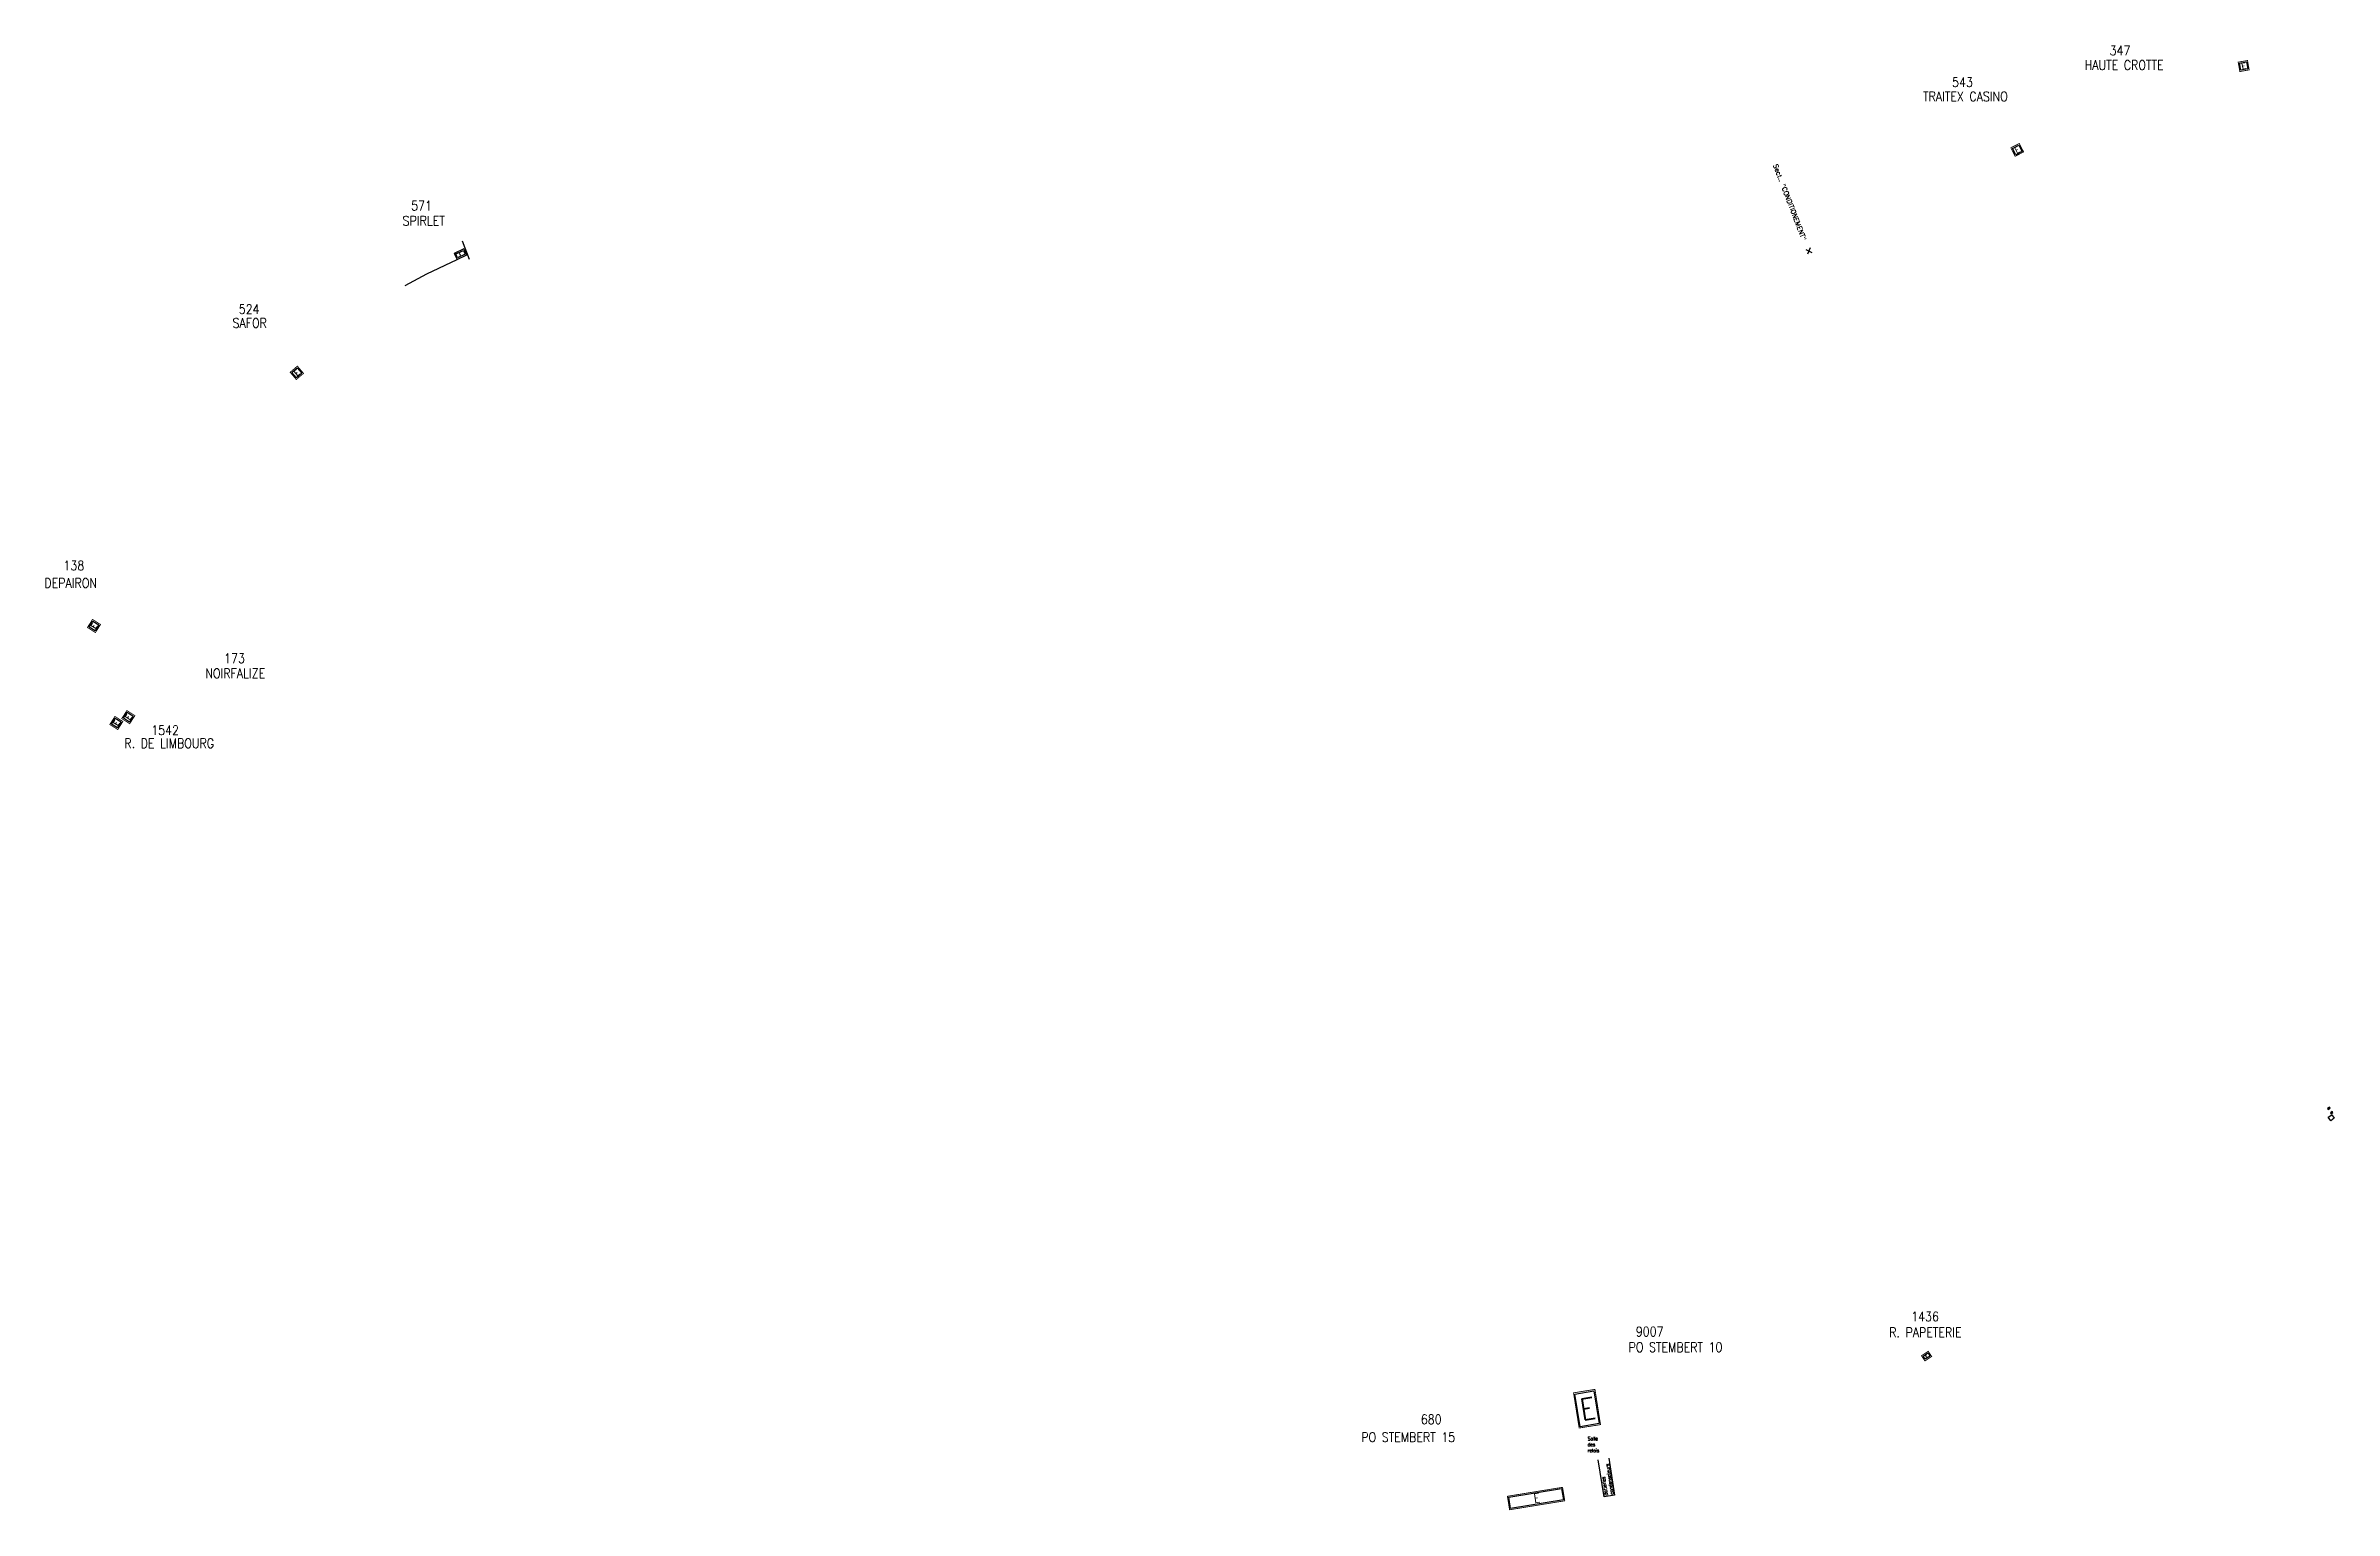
# Model space of a CAD drawing. Header units: millimetres. Extents: x 257005 to 257968, y 144095 to 144712.
import ezdxf
from ezdxf.enums import TextEntityAlignment as Align

# ---------------------------------------------------------------- set-up
doc = ezdxf.new("R2010")
doc.units = ezdxf.units.MM
doc.layers.get('0').update_dxf_attribs({"linetype": 'CONTINUOUS'})
for name, color, linetype in [('M_200', 7, 'CONTINUOUS'), ('W0100', 7, 'CONTINUOUS'), ('W0322', 7, 'CONTINUOUS'), ('W0334', 7, 'CONTINUOUS'), ('W0984', 7, 'CONTINUOUS'), ('W0991', 7, 'CONTINUOUS'), ('W1102', 7, 'CONTINUOUS')]:
    doc.layers.add(name, color=color, linetype=linetype)
doc.styles.add('M_ROMANS', font='ROMANS.shx', dxfattribs={"width": 0.75})
doc.styles.get("Standard").update_dxf_attribs({"font": 'romans.shx', "width": 0.85})

# ---------------------------------------------------------------- blocks, each defined once
blk = doc.blocks.new('M_200_56')
at = {"color": 0, "linetype": 'Continuous', "const_width": 0.35, "flags": 128}
blk.add_lwpolyline([(2, 2), (2, -2), (-2, -2), (-2, 2)], close=True, dxfattribs=at)
at = {"color": 0, "linetype": 'Continuous'}
blk.add_lwpolyline([(-1.5, 1.5), (1.5, 1.5), (1.5, -1.5), (-1.5, -1.5)], close=True, dxfattribs=at)
at = {"color": 0, "linetype": 'Continuous', "width": 0.85}
blk.add_text('E', height=2.5, dxfattribs=at).set_placement((0, 0), align=Align.MIDDLE_CENTER)
for tag, p in [('NUM', (0, 15.06)), ('NOM', (0, 8.65))]:
    blk.add_attdef(tag, text='', height=4, dxfattribs=at).set_placement(p, align=Align.MIDDLE)
at = {"color": 0, "linetype": 'Continuous', "style": 'M_ROMANS', "width": 0.75, "flags": 3}
for tag, p in [('DEF_COUP', (-0.13, -7.49)), ('DEF_TYPE', (-0.13, -9.99)), ('DEF_LEG', (-0.13, -4.99))]:
    blk.add_attdef(tag, text='', height=1.2, dxfattribs=at).set_placement(p, align=Align.MIDDLE)
blk = doc.blocks.new('cabine R. PAPETERIE')
at = {"color": 0, "linetype": 'Continuous', "const_width": 0.35, "flags": 128}
blk.add_lwpolyline([(0.66, 2.04), (2.14, -0.16), (-0.7, -2.02), (-2.19, 0.18)], close=True, dxfattribs=at)
at = {"color": 0, "linetype": 'Continuous'}
blk.add_lwpolyline([(-1.49, 0.03), (0.51, 1.35), (1.44, -0.01), (-0.56, -1.33)], close=True, dxfattribs=at)
at = {"color": 0, "linetype": 'Continuous', "width": 0.85}
blk.add_text('E', height=1.5, rotation=33.31144, dxfattribs=at).set_placement((0, 0), align=Align.MIDDLE_CENTER)
for tag, p in [('NUM', (-8.4, 13.33)), ('NOM', (-4.88, 7.97))]:
    blk.add_attdef(tag, text='', height=4, rotation=33.31144, dxfattribs=at).set_placement(p, align=Align.MIDDLE)
at = {"color": 0, "linetype": 'Continuous', "style": 'M_ROMANS', "width": 0.75, "flags": 3}
for tag, p in [('DEF_LEG', (2.5, -3.5)), ('DEF_COUP', (3.88, -5.59)), ('DEF_TYPE', (5.25, -7.68))]:
    blk.add_attdef(tag, text='', height=1.2, rotation=33.31144, dxfattribs=at).set_placement(p, align=Align.MIDDLE)
blk = doc.blocks.new('PO STEMBERT15    680')
at = {"color": 0, "linetype": 'Continuous', "const_width": 0.35, "flags": 128}
blk.add_lwpolyline([(257643.72, 144105.07), (257644.64, 144099.4), (257621.4, 144095.62), (257620.47, 144101.29)], close=True, dxfattribs=at)
at = {"color": 0, "linetype": 'Continuous'}
blk.add_lwpolyline([(257621.04, 144100.95), (257643.29, 144104.61), (257644.05, 144099.79), (257621.81, 144096.19)], close=True, dxfattribs=at)
at = {"color": 0, "linetype": 'Continuous', "width": 0.85}
blk.add_text('E', height=3.77, rotation=9.23308, dxfattribs=at).set_placement((257632.88, 144100.55), align=Align.MIDDLE_CENTER)
for tag, p in [('NUM', (257626.15, 144115.92)), ('NOM', (257626.15, 144109.5))]:
    blk.add_attdef(tag, text='', height=4, dxfattribs=at).set_placement(p, align=Align.MIDDLE)
at = {"color": 0, "linetype": 'Continuous', "style": 'M_ROMANS', "width": 0.75, "flags": 3}
for tag, p in [('DEF_LEG', (257626.02, 144095.86)), ('DEF_COUP', (257626.02, 144093.36)), ('DEF_TYPE', (257626.02, 144090.86))]:
    blk.add_attdef(tag, text='', height=1.2, dxfattribs=at).set_placement(p, align=Align.MIDDLE)
blk = doc.blocks.new('PO STEMBERT10')
at = {"color": 0, "linetype": 'Continuous', "const_width": 0.35, "flags": 128}
blk.add_lwpolyline([(257657.35, 144146.3), (257659.69, 144131.46), (257650.67, 144130.03), (257648.31, 144144.83)], close=True, dxfattribs=at)
at = {"color": 0, "linetype": 'Continuous'}
blk.add_lwpolyline([(257648.89, 144144.35), (257656.9, 144145.65), (257659.11, 144131.89), (257651.09, 144130.6)], close=True, dxfattribs=at)
at = {"color": 0, "linetype": 'Continuous', "width": 0.85}
blk.add_text('E', height=8.97, rotation=9.02251, dxfattribs=at).set_placement((257654.29, 144138.19), align=Align.MIDDLE_CENTER)
for tag, p in [('NUM', (257663.07, 144151.9)), ('NOM', (257663.07, 144145.49))]:
    blk.add_attdef(tag, text='', height=4, dxfattribs=at).set_placement(p, align=Align.MIDDLE)
blk = doc.blocks.new('*U5')
at = {"layer": 'M_200', "color": 0, "linetype": 'Continuous', "const_width": 0.35, "flags": 128}
blk.add_lwpolyline([(3.24, 4.64), (3.94, 0.7), (0, 0), (-0.7, 3.94)], close=True, dxfattribs=at)
at = {"layer": 'M_200', "color": 0, "linetype": 'Continuous'}
blk.add_lwpolyline([(-0.12, 3.53), (2.83, 4.06), (3.36, 1.1), (0.4, 0.58)], close=True, dxfattribs=at)
at = {"layer": 'M_200', "insert": (1.62, 2.32), "char_height": 2.5, "width": 4, "attachment_point": 5, "rotation": 10.08214}
blk.add_mtext('E', dxfattribs=at)
at = {"layer": 'M_200', "color": 0, "linetype": 'Continuous', "width": 0.85}
for tag, p in [('NUM', (2, 17.06)), ('NOM', (2, 10.65))]:
    blk.add_attdef(tag, text='', height=4, dxfattribs=at).set_placement(p, align=Align.MIDDLE)
at = {"layer": 'M_200', "color": 0, "linetype": 'Continuous', "style": 'M_ROMANS', "width": 0.75, "flags": 3}
for tag, p in [('DEF_COUP', (1.87, -5.49)), ('DEF_TYPE', (1.87, -7.99)), ('DEF_LEG', (1.87, -2.99))]:
    blk.add_attdef(tag, text='', height=1.2, dxfattribs=at).set_placement(p, align=Align.MIDDLE)
blk = doc.blocks.new('*U6')
at = {"layer": 'M_200', "color": 0, "linetype": 'Continuous', "const_width": 0.35, "flags": 128}
blk.add_lwpolyline([(2.88, 4.45), (4.07, 1.91), (0, 0), (-1.19, 2.53)], close=True, dxfattribs=at)
at = {"layer": 'M_200', "color": 0, "linetype": 'Continuous'}
blk.add_lwpolyline([(-0.52, 2.29), (2.64, 3.78), (3.41, 2.15), (0.24, 0.67)], close=True, dxfattribs=at)
at = {"layer": 'M_200', "insert": (1.46, 2.18), "char_height": 1.49, "width": 2.6847, "attachment_point": 5, "rotation": 25.14719}
blk.add_mtext('E', dxfattribs=at)
at = {"layer": 'M_200', "color": 0, "linetype": 'Continuous', "width": 0.85}
for tag, p in [('NUM', (2, 17.06)), ('NOM', (2, 10.65))]:
    blk.add_attdef(tag, text='', height=4, dxfattribs=at).set_placement(p, align=Align.MIDDLE)
at = {"layer": 'M_200', "color": 0, "linetype": 'Continuous', "style": 'M_ROMANS', "width": 0.75, "flags": 3}
for tag, p in [('DEF_COUP', (1.87, -5.49)), ('DEF_TYPE', (1.87, -7.99)), ('DEF_LEG', (1.87, -2.99))]:
    blk.add_attdef(tag, text='', height=1.2, dxfattribs=at).set_placement(p, align=Align.MIDDLE)

msp = doc.modelspace()

# ---------------------------------------------------------------- linework, layer by layer
at = {"layer": 'W0100', "color": 252, "flags": 128}
msp.add_lwpolyline([(257180.56, 144629.86), (257183.52, 144622.17)], dxfattribs=at)
for points in [[(257965.97, 144264.14), (257966.71, 144264.65), (257966.42, 144265.06), (257965.69, 144264.55)], [(257967.19, 144262.33), (257967.91, 144262.82), (257967.63, 144263.23), (257966.91, 144262.74)]]:
    msp.add_lwpolyline(points, close=True, dxfattribs=at)
at = {"layer": 'W0322', "color": 252}
msp.add_lwpolyline([(257156.56, 144611.05), (257156.56, 144611.05), (257165.65, 144615.99), (257178.45, 144622)], dxfattribs=at)
at = {"layer": 'W0334', "color": 252, "flags": 128}
msp.add_lwpolyline([(257965.97, 144260.88), (257967.46, 144261.9), (257968.48, 144260.42), (257966.98, 144259.4)], close=True, dxfattribs=at)
msp.add_lwpolyline([(257663.12, 144117.3), (257665.55, 144101.8), (257661.17, 144101.11), (257658.73, 144116.6)], dxfattribs=at)
at = {"layer": 'W0991', "color": 252}
for p, q in [((257746.05, 144626.12), (257748.63, 144624.96)), ((257747.92, 144626.83), (257746.76, 144624.25))]:
    msp.add_line(p, q, dxfattribs=at)
at = {"layer": 'W1102', "color": 252, "flags": 128}
msp.add_lwpolyline([(257182.53, 144623.91), (257181.34, 144626.45), (257177.26, 144624.53), (257178.45, 144622)], close=True, dxfattribs=at)

# ---------------------------------------------------------------- block references
at = {"layer": 'M_200'}
ref = msp.add_blockref('*U5', (257928.74, 144701.1), dxfattribs=at)
ref.add_attrib('NUM', '347', dxfattribs={"color": 0, "linetype": 'Continuous', "height": 4, "width": 0.85}).set_placement((257878.31, 144709.95), align=Align.MIDDLE)
ref.add_attrib('NOM', 'HAUTE CROTTE', dxfattribs={"color": 0, "linetype": 'Continuous', "height": 4, "width": 0.85}).set_placement((257880.06, 144703.83), align=Align.MIDDLE)
ref = msp.add_blockref('M_200_56', (257835.05, 144668.12), dxfattribs=dict(at, rotation=27.27449810603286))
ref.add_attrib('NUM', '543', dxfattribs={"layer": '0', "color": 0, "linetype": 'Continuous', "height": 4, "width": 0.85}).set_placement((257812.03, 144696.6), align=Align.MIDDLE)
ref.add_attrib('NOM', 'TRAITEX CASINO', dxfattribs={"layer": '0', "color": 0, "linetype": 'Continuous', "height": 4, "width": 0.85}).set_placement((257813.26, 144690.62), align=Align.MIDDLE)
ref = msp.add_blockref('*U6', (257178.45, 144622), dxfattribs=at)
ref.add_attrib('NUM', '571', dxfattribs={"color": 0, "linetype": 'Continuous', "height": 4, "width": 0.85}).set_placement((257163.49, 144644.65), align=Align.MIDDLE)
ref.add_attrib('NOM', 'SPIRLET', dxfattribs={"color": 0, "linetype": 'Continuous', "height": 4, "width": 0.85}).set_placement((257164.4, 144638.25), align=Align.MIDDLE)
ref = msp.add_blockref('M_200_56', (257111, 144574.27), dxfattribs=dict(at, rotation=40.53070823068492))
ref.add_attrib('NUM', '524', dxfattribs={"layer": '0', "color": 0, "linetype": 'Continuous', "height": 4, "width": 0.85}).set_placement((257090.92, 144601.07), align=Align.MIDDLE)
ref.add_attrib('NOM', 'SAFOR', dxfattribs={"layer": '0', "color": 0, "linetype": 'Continuous', "height": 4, "width": 0.85}).set_placement((257091.18, 144595.22), align=Align.MIDDLE)
ref = msp.add_blockref('M_200_56', (257025.63, 144467.68), dxfattribs=dict(at, rotation=57.35285542821313))
ref.add_attrib('NUM', '138', dxfattribs={"layer": '0', "color": 0, "linetype": 'Continuous', "height": 4, "width": 0.85}).set_placement((257017.16, 144493.12), align=Align.MIDDLE)
ref.add_attrib('NOM', 'DEPAIRON', dxfattribs={"layer": '0', "color": 0, "linetype": 'Continuous', "height": 4, "width": 0.85}).set_placement((257015.83, 144485.78), align=Align.MIDDLE)
ref = msp.add_blockref('M_200_56', (257040.07, 144429.31), dxfattribs=dict(at, rotation=57.33041676714258))
ref.add_attrib('NUM', '173', dxfattribs={"layer": '0', "color": 0, "linetype": 'Continuous', "height": 4, "width": 0.85}).set_placement((257084.78, 144454.08), align=Align.MIDDLE)
ref.add_attrib('NOM', 'NOIRFALIZE', dxfattribs={"layer": '0', "color": 0, "linetype": 'Continuous', "height": 4, "width": 0.85}).set_placement((257085.09, 144447.73), align=Align.MIDDLE)
ref = msp.add_blockref('M_200_56', (257035.04, 144426.84), dxfattribs=dict(at, rotation=57.33041676700635))
ref.add_attrib('NUM', '1542', dxfattribs={"layer": '0', "color": 0, "linetype": 'Continuous', "height": 4, "width": 0.85}).set_placement((257055.55, 144423.79), align=Align.MIDDLE)
ref.add_attrib('NOM', 'R. DE LIMBOURG', dxfattribs={"layer": '0', "color": 0, "linetype": 'Continuous', "height": 4, "width": 0.85}).set_placement((257057.29, 144418.3), align=Align.MIDDLE)
ref = msp.add_blockref('PO STEMBERT10', (0, 0), dxfattribs=at)
ref.add_attrib('NUM', '9007', dxfattribs={"layer": '0', "color": 0, "linetype": 'Continuous', "height": 4, "width": 0.85}).set_placement((257680.36, 144170.62), align=Align.MIDDLE)
ref.add_attrib('NOM', 'PO STEMBERT 10', dxfattribs={"layer": '0', "color": 0, "linetype": 'Continuous', "height": 4, "width": 0.85}).set_placement((257691.23, 144164.03), align=Align.MIDDLE)
ref = msp.add_blockref('cabine R. PAPETERIE', (257796.93, 144160.29), dxfattribs=at)
ref.add_attrib('NOM', 'R. PAPETERIE', dxfattribs={"layer": '0', "color": 0, "linetype": 'Continuous', "height": 4, "width": 0.85}).set_placement((257796.43, 144170.29), align=Align.MIDDLE)
ref.add_attrib('NUM', '1436', dxfattribs={"layer": '0', "color": 0, "linetype": 'Continuous', "height": 4, "width": 0.85}).set_placement((257796.27, 144176.95), align=Align.MIDDLE)
ref = msp.add_blockref('PO STEMBERT15    680', (0, 0), dxfattribs=at)
ref.add_attrib('NOM', 'PO STEMBERT 15', dxfattribs={"layer": '0', "color": 0, "linetype": 'Continuous', "height": 4, "width": 0.85}).set_placement((257578.75, 144126.16), align=Align.MIDDLE)
ref.add_attrib('NUM', '680', dxfattribs={"layer": '0', "color": 0, "linetype": 'Continuous', "height": 4, "width": 0.85}).set_placement((257588.43, 144133.68), align=Align.MIDDLE)

# ---------------------------------------------------------------- texts
at = {"layer": 'W0984', "color": 252}
msp.add_text('Sect.. "CONDITIONEMENT"', height=2, rotation=290.92147, dxfattribs=at).set_placement((257739.33, 144646.08), align=Align.MIDDLE)
at = {"layer": 'W0984', "color": 252, "insert": (257654.32, 144126.33), "char_height": 1.5, "width": 6.1687, "attachment_point": 1}
msp.add_mtext('Salle des relais', dxfattribs=at)
at = {"layer": 'W0984', "color": 252, "insert": (257661.26, 144101.49), "char_height": 1.5, "width": 9.919, "attachment_point": 1, "rotation": 98.78295}
msp.add_mtext('Batteries condensateurs', dxfattribs=at)

doc.saveas('drawing.dxf')
